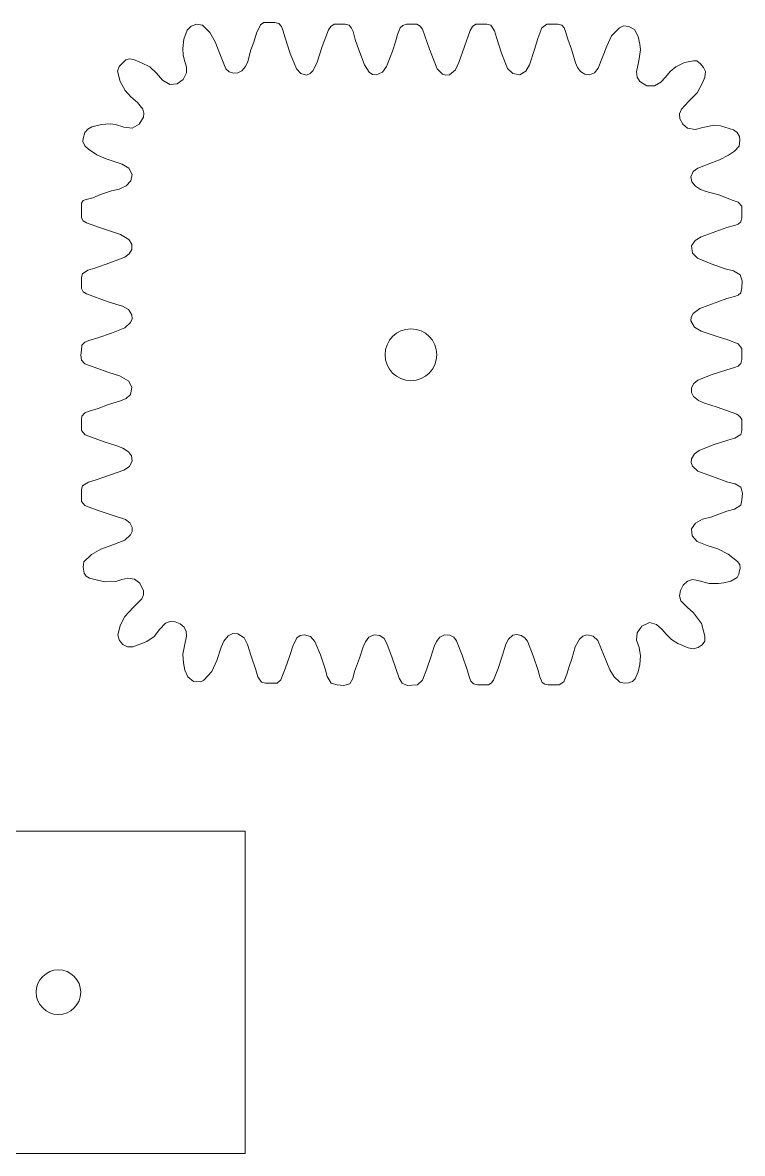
# Model space of a CAD drawing. Header units: millimetres. Extents: x 1553 to 1748, y 647 to 803.
# Drawn here: x 1657.2 to 1747.5, y 653.2 to 795.1 of the extents above; entities that cross this region are included whole.
import ezdxf

# ---------------------------------------------------------------- set-up
doc = ezdxf.new("R2010")
doc.units = ezdxf.units.MM
doc.header["$MEASUREMENT"] = 0
doc.layers.add('DEFAULT', color=7, linetype='Continuous')

msp = doc.modelspace()

# ---------------------------------------------------------------- linework, layer by layer
at = {"lineweight": 9}
for points in [[(1678.356, 794.6507), (1678.356, 794.6507), (1679.0693, 794.8874), (1679.0693, 794.8874)], [(1679.0693, 794.8874), (1679.0693, 794.8874), (1679.7829, 794.7544), (1679.7829, 794.7544)], [(1686.5433, 793.7767), (1686.5433, 793.7767), (1687.0358, 794.8229), (1687.0358, 794.8229)], [(1687.0358, 794.8229), (1687.0358, 794.8229), (1687.4781, 795.0809), (1687.4781, 795.0809)], [(1687.4781, 795.0809), (1687.4781, 795.0809), (1688.8604, 795.0809), (1688.8604, 795.0809)], [(1688.8604, 795.0809), (1688.8604, 795.0809), (1689.358, 794.9519), (1689.358, 794.9519)], [(1689.358, 794.9519), (1689.358, 794.9519), (1689.6842, 794.5967), (1689.6842, 794.5967)], [(1695.8612, 794.6089), (1695.8612, 794.6089), (1696.2831, 794.8874), (1696.2831, 794.8874)], [(1696.2831, 794.8874), (1696.2831, 794.8874), (1697.6654, 794.8874), (1697.6654, 794.8874)], [(1697.6654, 794.8874), (1697.6654, 794.8874), (1698.163, 794.7584), (1698.163, 794.7584)], [(1704.9271, 794.7393), (1704.9271, 794.7393), (1705.3724, 794.8874), (1705.3724, 794.8874)], [(1705.3724, 794.8874), (1705.3724, 794.8874), (1706.6557, 794.8874), (1706.6557, 794.8874)], [(1706.6557, 794.8874), (1706.6557, 794.8874), (1707.0966, 794.6558), (1707.0966, 794.6558)], [(1713.6436, 794.5835), (1713.6436, 794.5835), (1714.0867, 794.8874), (1714.0867, 794.8874)], [(1714.0867, 794.8874), (1714.0867, 794.8874), (1715.469, 794.8874), (1715.469, 794.8874)], [(1715.469, 794.8874), (1715.469, 794.8874), (1715.9666, 794.7584), (1715.9666, 794.7584)], [(1722.3849, 794.4101), (1722.3849, 794.4101), (1722.9885, 794.8874), (1722.9885, 794.8874)], [(1722.9885, 794.8874), (1722.9885, 794.8874), (1724.3707, 794.8874), (1724.3707, 794.8874)], [(1724.3707, 794.8874), (1724.3707, 794.8874), (1724.8684, 794.7584), (1724.8684, 794.7584)], [(1677.4413, 793.0129), (1677.4413, 793.0129), (1677.8502, 794.123), (1677.8502, 794.123)], [(1677.8502, 794.123), (1677.8502, 794.123), (1678.356, 794.6507), (1678.356, 794.6507)], [(1679.7829, 794.7544), (1679.7829, 794.7544), (1680.6971, 793.8393), (1680.6971, 793.8393)], [(1680.6971, 793.8393), (1680.6971, 793.8393), (1681.3559, 792.6823), (1681.3559, 792.6823)], [(1686.1972, 792.6297), (1686.1972, 792.6297), (1686.5433, 793.7767), (1686.5433, 793.7767)], [(1689.6842, 794.5967), (1689.6842, 794.5967), (1689.8708, 794.1485), (1689.8708, 794.1485)], [(1689.8708, 794.1485), (1689.8708, 794.1485), (1690.1321, 793.1538), (1690.1321, 793.1538)], [(1694.8029, 792.0904), (1694.8029, 792.0904), (1695.5896, 794.1541), (1695.5896, 794.1541)], [(1695.5896, 794.1541), (1695.5896, 794.1541), (1695.8612, 794.6089), (1695.8612, 794.6089)], [(1698.163, 794.7584), (1698.163, 794.7584), (1698.4867, 794.402), (1698.4867, 794.402)], [(1698.4867, 794.402), (1698.4867, 794.402), (1698.6694, 793.9521), (1698.6694, 793.9521)], [(1698.6694, 793.9521), (1698.6694, 793.9521), (1698.9435, 792.9619), (1698.9435, 792.9619)], [(1703.9916, 792.6758), (1703.9916, 792.6758), (1704.2556, 793.5702), (1704.2556, 793.5702)], [(1704.2556, 793.5702), (1704.2556, 793.5702), (1704.5894, 794.4278), (1704.5894, 794.4278)], [(1704.5894, 794.4278), (1704.5894, 794.4278), (1704.9271, 794.7393), (1704.9271, 794.7393)], [(1707.0966, 794.6558), (1707.0966, 794.6558), (1707.3954, 794.2464), (1707.3954, 794.2464)], [(1707.3954, 794.2464), (1707.3954, 794.2464), (1708.2748, 791.7385), (1708.2748, 791.7385)], [(1711.9491, 790.0918), (1711.9491, 790.0918), (1713.3771, 794.0857), (1713.3771, 794.0857)], [(1713.3771, 794.0857), (1713.3771, 794.0857), (1713.6436, 794.5835), (1713.6436, 794.5835)], [(1715.9666, 794.7584), (1715.9666, 794.7584), (1716.413, 794.0665), (1716.413, 794.0665)], [(1716.413, 794.0665), (1716.413, 794.0665), (1716.6552, 793.2135), (1716.6552, 793.2135)], [(1721.8609, 793.0782), (1721.8609, 793.0782), (1722.3849, 794.4101), (1722.3849, 794.4101)], [(1724.8684, 794.7584), (1724.8684, 794.7584), (1725.1834, 794.4067), (1725.1834, 794.4067)], [(1725.1834, 794.4067), (1725.1834, 794.4067), (1725.358, 793.9628), (1725.358, 793.9628)], [(1725.358, 793.9628), (1725.358, 793.9628), (1725.6295, 792.9909), (1725.6295, 792.9909)], [(1730.5093, 792.1288), (1730.5093, 792.1288), (1731.1332, 793.4035), (1731.1332, 793.4035)], [(1731.1332, 793.4035), (1731.1332, 793.4035), (1732.1068, 794.4451), (1732.1068, 794.4451)], [(1732.1068, 794.4451), (1732.1068, 794.4451), (1732.6321, 794.6939), (1732.6321, 794.6939)], [(1732.6321, 794.6939), (1732.6321, 794.6939), (1733.2928, 794.5971), (1733.2928, 794.5971)], [(1733.2928, 794.5971), (1733.2928, 794.5971), (1733.9798, 794.2101), (1733.9798, 794.2101)], [(1733.9798, 794.2101), (1733.9798, 794.2101), (1734.4503, 793.3449), (1734.4503, 793.3449)], [(1677.2793, 791.8395), (1677.2793, 791.8395), (1677.4413, 793.0129), (1677.4413, 793.0129)], [(1681.3559, 792.6823), (1681.3559, 792.6823), (1682.0125, 790.9597), (1682.0125, 790.9597)], [(1685.8424, 791.646), (1685.8424, 791.646), (1686.1972, 792.6297), (1686.1972, 792.6297)], [(1690.1321, 793.1538), (1690.1321, 793.1538), (1690.7828, 791.1959), (1690.7828, 791.1959)], [(1694.1116, 789.9899), (1694.1116, 789.9899), (1694.8029, 792.0904), (1694.8029, 792.0904)], [(1698.9435, 792.9619), (1698.9435, 792.9619), (1699.3748, 791.6805), (1699.3748, 791.6805)], [(1703.6045, 791.5147), (1703.6045, 791.5147), (1703.9916, 792.6758), (1703.9916, 792.6758)], [(1716.6552, 793.2135), (1716.6552, 793.2135), (1717.3012, 791.2502), (1717.3012, 791.2502)], [(1721.4325, 791.7001), (1721.4325, 791.7001), (1721.8609, 793.0782), (1721.8609, 793.0782)], [(1725.6295, 792.9909), (1725.6295, 792.9909), (1726.094, 791.7524), (1726.094, 791.7524)], [(1729.4515, 789.3528), (1729.4515, 789.3528), (1730.5093, 792.1288), (1730.5093, 792.1288)], [(1734.4503, 793.3449), (1734.4503, 793.3449), (1734.6786, 792.3663), (1734.6786, 792.3663)], [(1734.6786, 792.3663), (1734.6786, 792.3663), (1734.7539, 791.646), (1734.7539, 791.646)], [(1670.1277, 790.3967), (1670.1277, 790.3967), (1670.5973, 790.5377), (1670.5973, 790.5377)], [(1670.5973, 790.5377), (1670.5973, 790.5377), (1671.0987, 790.4579), (1671.0987, 790.4579)], [(1677.319, 790.9992), (1677.319, 790.9992), (1677.2793, 791.8395), (1677.2793, 791.8395)], [(1677.535, 790.1877), (1677.535, 790.1877), (1677.319, 790.9992), (1677.319, 790.9992)], [(1682.0125, 790.9597), (1682.0125, 790.9597), (1682.7116, 789.2616), (1682.7116, 789.2616)], [(1685.4529, 790.2213), (1685.4529, 790.2213), (1685.8424, 791.646), (1685.8424, 791.646)], [(1690.7828, 791.1959), (1690.7828, 791.1959), (1691.5754, 789.2996), (1691.5754, 789.2996)], [(1699.3748, 791.6805), (1699.3748, 791.6805), (1700.0936, 789.773), (1700.0936, 789.773)], [(1702.8719, 789.5657), (1702.8719, 789.5657), (1703.6045, 791.5147), (1703.6045, 791.5147)], [(1708.2748, 791.7385), (1708.2748, 791.7385), (1709.2241, 789.2657), (1709.2241, 789.2657)], [(1717.3012, 791.2502), (1717.3012, 791.2502), (1718.063, 789.3399), (1718.063, 789.3399)], [(1720.8043, 789.7891), (1720.8043, 789.7891), (1721.4325, 791.7001), (1721.4325, 791.7001)], [(1726.094, 791.7524), (1726.094, 791.7524), (1726.5971, 790.0237), (1726.5971, 790.0237)], [(1734.7539, 791.646), (1734.7539, 791.646), (1734.5603, 790.2914), (1734.5603, 790.2914)], [(1669.1032, 788.9851), (1669.1032, 788.9851), (1669.3081, 789.5771), (1669.3081, 789.5771)], [(1669.3081, 789.5771), (1669.3081, 789.5771), (1670.1277, 790.3967), (1670.1277, 790.3967)], [(1671.0987, 790.4579), (1671.0987, 790.4579), (1672.118, 790.0444), (1672.118, 790.0444)], [(1672.118, 790.0444), (1672.118, 790.0444), (1673.1514, 789.514), (1673.1514, 789.514)], [(1673.1514, 789.514), (1673.1514, 789.514), (1674.0115, 788.7388), (1674.0115, 788.7388)], [(1677.7407, 789.4835), (1677.7407, 789.4835), (1677.535, 790.1877), (1677.535, 790.1877)], [(1677.747, 788.7594), (1677.747, 788.7594), (1677.7407, 789.4835), (1677.7407, 789.4835)], [(1682.7116, 789.2616), (1682.7116, 789.2616), (1683.1028, 788.9081), (1683.1028, 788.9081)], [(1684.7077, 789.0291), (1684.7077, 789.0291), (1685.1657, 789.5761), (1685.1657, 789.5761)], [(1685.1657, 789.5761), (1685.1657, 789.5761), (1685.4529, 790.2213), (1685.4529, 790.2213)], [(1691.5754, 789.2996), (1691.5754, 789.2996), (1692.0912, 788.6973), (1692.0912, 788.6973)], [(1693.6337, 789.0428), (1693.6337, 789.0428), (1694.1116, 789.9899), (1694.1116, 789.9899)], [(1700.0936, 789.773), (1700.0936, 789.773), (1700.6826, 788.8688), (1700.6826, 788.8688)], [(1702.3707, 788.8668), (1702.3707, 788.8668), (1702.8719, 789.5657), (1702.8719, 789.5657)], [(1709.2241, 789.2657), (1709.2241, 789.2657), (1709.8906, 788.6314), (1709.8906, 788.6314)], [(1710.7674, 788.54), (1710.7674, 788.54), (1711.5188, 789.158), (1711.5188, 789.158)], [(1711.5188, 789.158), (1711.5188, 789.158), (1711.9491, 790.0918), (1711.9491, 790.0918)], [(1718.063, 789.3399), (1718.063, 789.3399), (1718.7174, 788.6886), (1718.7174, 788.6886)], [(1720.3439, 788.9962), (1720.3439, 788.9962), (1720.8043, 789.7891), (1720.8043, 789.7891)], [(1726.5971, 790.0237), (1726.5971, 790.0237), (1726.8392, 789.4515), (1726.8392, 789.4515)], [(1726.8392, 789.4515), (1726.8392, 789.4515), (1727.2373, 788.9568), (1727.2373, 788.9568)], [(1728.9914, 788.7797), (1728.9914, 788.7797), (1729.4515, 789.3528), (1729.4515, 789.3528)], [(1734.5603, 790.2914), (1734.5603, 790.2914), (1734.2623, 788.9098), (1734.2623, 788.9098)], [(1738.4792, 788.9531), (1738.4792, 788.9531), (1739.1886, 789.5334), (1739.1886, 789.5334)], [(1739.1886, 789.5334), (1739.1886, 789.5334), (1740.2662, 790.0716), (1740.2662, 790.0716)], [(1740.2662, 790.0716), (1740.2662, 790.0716), (1741.4248, 790.2967), (1741.4248, 790.2967)], [(1741.4248, 790.2967), (1741.4248, 790.2967), (1741.8371, 790.2714), (1741.8371, 790.2714)], [(1741.8371, 790.2714), (1741.8371, 790.2714), (1742.2876, 789.913), (1742.2876, 789.913)], [(1742.2876, 789.913), (1742.2876, 789.913), (1742.6567, 789.4518), (1742.6567, 789.4518)], [(1742.6567, 789.4518), (1742.6567, 789.4518), (1742.9299, 788.9464), (1742.9299, 788.9464)], [(1669.4359, 787.7109), (1669.4359, 787.7109), (1669.1032, 788.9851), (1669.1032, 788.9851)], [(1670.0772, 786.5404), (1670.0772, 786.5404), (1669.4359, 787.7109), (1669.4359, 787.7109)], [(1674.0115, 788.7388), (1674.0115, 788.7388), (1674.7397, 787.8692), (1674.7397, 787.8692)], [(1674.7397, 787.8692), (1674.7397, 787.8692), (1675.6564, 787.3138), (1675.6564, 787.3138)], [(1676.5882, 787.3886), (1676.5882, 787.3886), (1677.3446, 787.935), (1677.3446, 787.935)], [(1677.3446, 787.935), (1677.3446, 787.935), (1677.747, 788.7594), (1677.747, 788.7594)], [(1683.1028, 788.9081), (1683.1028, 788.9081), (1683.6461, 788.7496), (1683.6461, 788.7496)], [(1683.6461, 788.7496), (1683.6461, 788.7496), (1684.2212, 788.789), (1684.2212, 788.789)], [(1684.2212, 788.789), (1684.2212, 788.789), (1684.7077, 789.0291), (1684.7077, 789.0291)], [(1692.0912, 788.6973), (1692.0912, 788.6973), (1692.809, 788.5013), (1692.809, 788.5013)], [(1692.809, 788.5013), (1692.809, 788.5013), (1693.2696, 788.6903), (1693.2696, 788.6903)], [(1693.2696, 788.6903), (1693.2696, 788.6903), (1693.6337, 789.0428), (1693.6337, 789.0428)], [(1700.6826, 788.8688), (1700.6826, 788.8688), (1701.1251, 788.5863), (1701.1251, 788.5863)], [(1701.1251, 788.5863), (1701.1251, 788.5863), (1701.6248, 788.5121), (1701.6248, 788.5121)], [(1701.6248, 788.5121), (1701.6248, 788.5121), (1702.3707, 788.8668), (1702.3707, 788.8668)], [(1709.8906, 788.6314), (1709.8906, 788.6314), (1710.3285, 788.4959), (1710.3285, 788.4959)], [(1710.3285, 788.4959), (1710.3285, 788.4959), (1710.7674, 788.54), (1710.7674, 788.54)], [(1718.7174, 788.6886), (1718.7174, 788.6886), (1719.6004, 788.5443), (1719.6004, 788.5443)], [(1719.6004, 788.5443), (1719.6004, 788.5443), (1720.3439, 788.9962), (1720.3439, 788.9962)], [(1727.2373, 788.9568), (1727.2373, 788.9568), (1727.7486, 788.6176), (1727.7486, 788.6176)], [(1727.7486, 788.6176), (1727.7486, 788.6176), (1728.3302, 788.5121), (1728.3302, 788.5121)], [(1728.3302, 788.5121), (1728.3302, 788.5121), (1728.9914, 788.7797), (1728.9914, 788.7797)], [(1734.2623, 788.9098), (1734.2623, 788.9098), (1734.3534, 788.2418), (1734.3534, 788.2418)], [(1734.3534, 788.2418), (1734.3534, 788.2418), (1734.6879, 787.6745), (1734.6879, 787.6745)], [(1737.2876, 787.5915), (1737.2876, 787.5915), (1737.8927, 788.2515), (1737.8927, 788.2515)], [(1737.8927, 788.2515), (1737.8927, 788.2515), (1738.4792, 788.9531), (1738.4792, 788.9531)], [(1742.8162, 788.2205), (1742.8162, 788.2205), (1742.5315, 787.5167), (1742.5315, 787.5167)], [(1742.9299, 788.9464), (1742.9299, 788.9464), (1742.8162, 788.2205), (1742.8162, 788.2205)], [(1670.7893, 785.7538), (1670.7893, 785.7538), (1670.0772, 786.5404), (1670.0772, 786.5404)], [(1675.6564, 787.3138), (1675.6564, 787.3138), (1676.5882, 787.3886), (1676.5882, 787.3886)], [(1734.6879, 787.6745), (1734.6879, 787.6745), (1735.5412, 787.1447), (1735.5412, 787.1447)], [(1735.5412, 787.1447), (1735.5412, 787.1447), (1736.5224, 787.136), (1736.5224, 787.136)], [(1736.5224, 787.136), (1736.5224, 787.136), (1737.2876, 787.5915), (1737.2876, 787.5915)], [(1742.5315, 787.5167), (1742.5315, 787.5167), (1741.8496, 786.2555), (1741.8496, 786.2555)], [(1671.6189, 785.0664), (1671.6189, 785.0664), (1670.7893, 785.7538), (1670.7893, 785.7538)], [(1672.2668, 784.2127), (1672.2668, 784.2127), (1671.6189, 785.0664), (1671.6189, 785.0664)], [(1740.84, 785.2309), (1740.84, 785.2309), (1739.8971, 784.2242), (1739.8971, 784.2242)], [(1741.8496, 786.2555), (1741.8496, 786.2555), (1740.84, 785.2309), (1740.84, 785.2309)], [(1672.4103, 783.716), (1672.4103, 783.716), (1672.2668, 784.2127), (1672.2668, 784.2127)], [(1672.3608, 783.2119), (1672.3608, 783.2119), (1672.4103, 783.716), (1672.4103, 783.716)], [(1739.8971, 784.2242), (1739.8971, 784.2242), (1739.6484, 783.6262), (1739.6484, 783.6262)], [(1739.6484, 783.6262), (1739.6484, 783.6262), (1739.6885, 783.0068), (1739.6885, 783.0068)], [(1665.8896, 781.9883), (1665.8896, 781.9883), (1667.0767, 782.2819), (1667.0767, 782.2819)], [(1667.0767, 782.2819), (1667.0767, 782.2819), (1668.155, 782.3862), (1668.155, 782.3862)], [(1668.155, 782.3862), (1668.155, 782.3862), (1668.8268, 782.3088), (1668.8268, 782.3088)], [(1668.8268, 782.3088), (1668.8268, 782.3088), (1669.8848, 781.957), (1669.8848, 781.957)], [(1670.9416, 781.825), (1670.9416, 781.825), (1671.8249, 782.3229), (1671.8249, 782.3229)], [(1671.8249, 782.3229), (1671.8249, 782.3229), (1672.3608, 783.2119), (1672.3608, 783.2119)], [(1739.6885, 783.0068), (1739.6885, 783.0068), (1740.0532, 782.3183), (1740.0532, 782.3183)], [(1740.0532, 782.3183), (1740.0532, 782.3183), (1740.64, 781.825), (1740.64, 781.825)], [(1742.5844, 781.9079), (1742.5844, 781.9079), (1744.0136, 782.1927), (1744.0136, 782.1927)], [(1744.0136, 782.1927), (1744.0136, 782.1927), (1744.7805, 782.1153), (1744.7805, 782.1153)], [(1744.7805, 782.1153), (1744.7805, 782.1153), (1746.4278, 781.6218), (1746.4278, 781.6218)], [(1664.7975, 780.5188), (1664.7975, 780.5188), (1664.9813, 781.2832), (1664.9813, 781.2832)], [(1664.9813, 781.2832), (1664.9813, 781.2832), (1665.3769, 781.7106), (1665.3769, 781.7106)], [(1665.3769, 781.7106), (1665.3769, 781.7106), (1665.8896, 781.9883), (1665.8896, 781.9883)], [(1669.8848, 781.957), (1669.8848, 781.957), (1670.9416, 781.825), (1670.9416, 781.825)], [(1740.64, 781.825), (1740.64, 781.825), (1741.6016, 781.6592), (1741.6016, 781.6592)], [(1741.6016, 781.6592), (1741.6016, 781.6592), (1742.5844, 781.9079), (1742.5844, 781.9079)], [(1746.4278, 781.6218), (1746.4278, 781.6218), (1746.8882, 781.2798), (1746.8882, 781.2798)], [(1746.8882, 781.2798), (1746.8882, 781.2798), (1747.1873, 780.7883), (1747.1873, 780.7883)], [(1747.1873, 780.7883), (1747.1873, 780.7883), (1747.2357, 780.3252), (1747.2357, 780.3252)], [(1664.7491, 780.1386), (1664.7491, 780.1386), (1664.7975, 780.5188), (1664.7975, 780.5188)], [(1665.0089, 779.606), (1665.0089, 779.606), (1664.7491, 780.1386), (1664.7491, 780.1386)], [(1665.4586, 779.1803), (1665.4586, 779.1803), (1665.0089, 779.606), (1665.0089, 779.606)], [(1666.5101, 778.5027), (1666.5101, 778.5027), (1665.4586, 779.1803), (1665.4586, 779.1803)], [(1747.1475, 779.5711), (1747.1475, 779.5711), (1746.5413, 778.937), (1746.5413, 778.937)], [(1747.2357, 780.3252), (1747.2357, 780.3252), (1747.1475, 779.5711), (1747.1475, 779.5711)], [(1667.6639, 777.9909), (1667.6639, 777.9909), (1666.5101, 778.5027), (1666.5101, 778.5027)], [(1669.6717, 777.3009), (1669.6717, 777.3009), (1667.6639, 777.9909), (1667.6639, 777.9909)], [(1744.6576, 777.8548), (1744.6576, 777.8548), (1743.444, 777.4164), (1743.444, 777.4164)], [(1745.8005, 778.4385), (1745.8005, 778.4385), (1744.6576, 777.8548), (1744.6576, 777.8548)], [(1746.5413, 778.937), (1746.5413, 778.937), (1745.8005, 778.4385), (1745.8005, 778.4385)], [(1670.4984, 776.8085), (1670.4984, 776.8085), (1669.6717, 777.3009), (1669.6717, 777.3009)], [(1670.9416, 776.0195), (1670.9416, 776.0195), (1670.4984, 776.8085), (1670.4984, 776.8085)], [(1741.3812, 776.3823), (1741.3812, 776.3823), (1741.0915, 775.7453), (1741.0915, 775.7453)], [(1741.9599, 776.8324), (1741.9599, 776.8324), (1741.3812, 776.3823), (1741.3812, 776.3823)], [(1743.444, 777.4164), (1743.444, 777.4164), (1741.9599, 776.8324), (1741.9599, 776.8324)], [(1670.175, 774.5756), (1670.175, 774.5756), (1670.7644, 775.222), (1670.7644, 775.222)], [(1670.7644, 775.222), (1670.7644, 775.222), (1670.9416, 776.0195), (1670.9416, 776.0195)], [(1741.0915, 775.7453), (1741.0915, 775.7453), (1741.2087, 775.096), (1741.2087, 775.096)], [(1741.2087, 775.096), (1741.2087, 775.096), (1741.6541, 774.5495), (1741.6541, 774.5495)], [(1665.9989, 773.0966), (1665.9989, 773.0966), (1667.1035, 773.536), (1667.1035, 773.536)], [(1667.1035, 773.536), (1667.1035, 773.536), (1668.3412, 773.9513), (1668.3412, 773.9513)], [(1668.3412, 773.9513), (1668.3412, 773.9513), (1669.3043, 774.1763), (1669.3043, 774.1763)], [(1669.3043, 774.1763), (1669.3043, 774.1763), (1670.175, 774.5756), (1670.175, 774.5756)], [(1741.6541, 774.5495), (1741.6541, 774.5495), (1742.2923, 774.1373), (1742.2923, 774.1373)], [(1742.2923, 774.1373), (1742.2923, 774.1373), (1742.988, 773.8908), (1742.988, 773.8908)], [(1742.988, 773.8908), (1742.988, 773.8908), (1744.72, 773.407), (1744.72, 773.407)], [(1664.5556, 772.4394), (1664.5556, 772.4394), (1664.791, 772.7369), (1664.791, 772.7369)], [(1664.5556, 770.5922), (1664.5556, 770.5922), (1664.5556, 772.4394), (1664.5556, 772.4394)], [(1664.791, 772.7369), (1664.791, 772.7369), (1665.1538, 772.8991), (1665.1538, 772.8991)], [(1665.1538, 772.8991), (1665.1538, 772.8991), (1665.9989, 773.0966), (1665.9989, 773.0966)], [(1744.72, 773.407), (1744.72, 773.407), (1746.2658, 772.8126), (1746.2658, 772.8126)], [(1746.2658, 772.8126), (1746.2658, 772.8126), (1747.0074, 772.5652), (1747.0074, 772.5652)], [(1747.0074, 772.5652), (1747.0074, 772.5652), (1747.4776, 772.0612), (1747.4776, 772.0612)], [(1747.4776, 772.0612), (1747.4776, 772.0612), (1747.4776, 770.5834), (1747.4776, 770.5834)], [(1664.8001, 770.1965), (1664.8001, 770.1965), (1664.5556, 770.5922), (1664.5556, 770.5922)], [(1665.2038, 769.9334), (1665.2038, 769.9334), (1664.8001, 770.1965), (1664.8001, 770.1965)], [(1666.7059, 769.3877), (1666.7059, 769.3877), (1665.2038, 769.9334), (1665.2038, 769.9334)], [(1668.2285, 768.8903), (1668.2285, 768.8903), (1666.7059, 769.3877), (1666.7059, 769.3877)], [(1745.6035, 769.3533), (1745.6035, 769.3533), (1742.3817, 768.1821), (1742.3817, 768.1821)], [(1746.5684, 769.5979), (1746.5684, 769.5979), (1745.6035, 769.3533), (1745.6035, 769.3533)], [(1747.0042, 769.7723), (1747.0042, 769.7723), (1746.5684, 769.5979), (1746.5684, 769.5979)], [(1747.3486, 770.085), (1747.3486, 770.085), (1747.0042, 769.7723), (1747.0042, 769.7723)], [(1747.4776, 770.5834), (1747.4776, 770.5834), (1747.3486, 770.085), (1747.3486, 770.085)], [(1669.4584, 768.4885), (1669.4584, 768.4885), (1668.2285, 768.8903), (1668.2285, 768.8903)], [(1670.537, 767.8566), (1670.537, 767.8566), (1669.4584, 768.4885), (1669.4584, 768.4885)], [(1670.8761, 767.2713), (1670.8761, 767.2713), (1670.537, 767.8566), (1670.537, 767.8566)], [(1742.3817, 768.1821), (1742.3817, 768.1821), (1741.6262, 767.7525), (1741.6262, 767.7525)], [(1670.5418, 766.0467), (1670.5418, 766.0467), (1670.8771, 766.6017), (1670.8771, 766.6017)], [(1670.8771, 766.6017), (1670.8771, 766.6017), (1670.8761, 767.2713), (1670.8761, 767.2713)], [(1741.6262, 767.7525), (1741.6262, 767.7525), (1741.1593, 767.05), (1741.1593, 767.05)], [(1741.1593, 767.05), (1741.1593, 767.05), (1741.2783, 766.162), (1741.2783, 766.162)], [(1668.1443, 764.9161), (1668.1443, 764.9161), (1670.0031, 765.6615), (1670.0031, 765.6615)], [(1670.0031, 765.6615), (1670.0031, 765.6615), (1670.5418, 766.0467), (1670.5418, 766.0467)], [(1741.2783, 766.162), (1741.2783, 766.162), (1741.9301, 765.5051), (1741.9301, 765.5051)], [(1741.9301, 765.5051), (1741.9301, 765.5051), (1743.6392, 764.8057), (1743.6392, 764.8057)], [(1664.5556, 763.0723), (1664.5556, 763.0723), (1664.6846, 763.5699), (1664.6846, 763.5699)], [(1664.6846, 763.5699), (1664.6846, 763.5699), (1665.3827, 764.0201), (1665.3827, 764.0201)], [(1665.3827, 764.0201), (1665.3827, 764.0201), (1666.243, 764.2653), (1666.243, 764.2653)], [(1666.243, 764.2653), (1666.243, 764.2653), (1668.1443, 764.9161), (1668.1443, 764.9161)], [(1743.6392, 764.8057), (1743.6392, 764.8057), (1745.3876, 764.1956), (1745.3876, 764.1956)], [(1745.3876, 764.1956), (1745.3876, 764.1956), (1746.4123, 763.9264), (1746.4123, 763.9264)], [(1746.4123, 763.9264), (1746.4123, 763.9264), (1747.2841, 763.4409), (1747.2841, 763.4409)], [(1664.5556, 761.69), (1664.5556, 761.69), (1664.5556, 763.0723), (1664.5556, 763.0723)], [(1747.2841, 763.4409), (1747.2841, 763.4409), (1747.5369, 762.6591), (1747.5369, 762.6591)], [(1747.5369, 762.6591), (1747.5369, 762.6591), (1747.4776, 761.773), (1747.4776, 761.773)], [(1664.7975, 761.3012), (1664.7975, 761.3012), (1664.5556, 761.69), (1664.5556, 761.69)], [(1665.2006, 761.0542), (1665.2006, 761.0542), (1664.7975, 761.3012), (1664.7975, 761.3012)], [(1667.9421, 760.0543), (1667.9421, 760.0543), (1665.2006, 761.0542), (1665.2006, 761.0542)], [(1746.9976, 760.8669), (1746.9976, 760.8669), (1746.5543, 760.6914), (1746.5543, 760.6914)], [(1747.3486, 761.1832), (1747.3486, 761.1832), (1746.9976, 760.8669), (1746.9976, 760.8669)], [(1747.4776, 761.773), (1747.4776, 761.773), (1747.3486, 761.1832), (1747.3486, 761.1832)], [(1669.7237, 759.4988), (1669.7237, 759.4988), (1667.9421, 760.0543), (1667.9421, 760.0543)], [(1670.467, 759.0782), (1670.467, 759.0782), (1669.7237, 759.4988), (1669.7237, 759.4988)], [(1745.5766, 760.4357), (1745.5766, 760.4357), (1742.2096, 759.2158), (1742.2096, 759.2158)], [(1746.5543, 760.6914), (1746.5543, 760.6914), (1745.5766, 760.4357), (1745.5766, 760.4357)], [(1670.9094, 758.3933), (1670.9094, 758.3933), (1670.467, 759.0782), (1670.467, 759.0782)], [(1670.7407, 757.4494), (1670.7407, 757.4494), (1670.9243, 757.9134), (1670.9243, 757.9134)], [(1670.9243, 757.9134), (1670.9243, 757.9134), (1670.9094, 758.3933), (1670.9094, 758.3933)], [(1741.1269, 758.1238), (1741.1269, 758.1238), (1741.0915, 757.6354), (1741.0915, 757.6354)], [(1741.3726, 758.5699), (1741.3726, 758.5699), (1741.1269, 758.1238), (1741.1269, 758.1238)], [(1742.2096, 759.2158), (1742.2096, 759.2158), (1741.3726, 758.5699), (1741.3726, 758.5699)], [(1668.3306, 756.0827), (1668.3306, 756.0827), (1669.9982, 756.7645), (1669.9982, 756.7645)], [(1669.9982, 756.7645), (1669.9982, 756.7645), (1670.7407, 757.4494), (1670.7407, 757.4494)], [(1741.0915, 757.6354), (1741.0915, 757.6354), (1741.534, 756.8457), (1741.534, 756.8457)], [(1741.534, 756.8457), (1741.534, 756.8457), (1742.3604, 756.3526), (1742.3604, 756.3526)], [(1665.0035, 754.9814), (1665.0035, 754.9814), (1665.5018, 755.1992), (1665.5018, 755.1992)], [(1665.5018, 755.1992), (1665.5018, 755.1992), (1666.6231, 755.4965), (1666.6231, 755.4965)], [(1666.6231, 755.4965), (1666.6231, 755.4965), (1668.3306, 756.0827), (1668.3306, 756.0827)], [(1742.3604, 756.3526), (1742.3604, 756.3526), (1744.3756, 755.6831), (1744.3756, 755.6831)], [(1744.3756, 755.6831), (1744.3756, 755.6831), (1745.7121, 755.2719), (1745.7121, 755.2719)], [(1745.7121, 755.2719), (1745.7121, 755.2719), (1747.0019, 754.7649), (1747.0019, 754.7649)], [(1664.502, 753.3325), (1664.502, 753.3325), (1664.5556, 753.9862), (1664.5556, 753.9862)], [(1664.5556, 753.9862), (1664.5556, 753.9862), (1664.6281, 754.5996), (1664.6281, 754.5996)], [(1664.6281, 754.5996), (1664.6281, 754.5996), (1665.0035, 754.9814), (1665.0035, 754.9814)], [(1747.0019, 754.7649), (1747.0019, 754.7649), (1747.4776, 754.1613), (1747.4776, 754.1613)], [(1747.4776, 754.1613), (1747.4776, 754.1613), (1747.4776, 752.779), (1747.4776, 752.779)], [(1664.5556, 752.6961), (1664.5556, 752.6961), (1664.502, 753.3325), (1664.502, 753.3325)], [(1664.9748, 752.2726), (1664.9748, 752.2726), (1664.5556, 752.6961), (1664.5556, 752.6961)], [(1665.5971, 752.0518), (1665.5971, 752.0518), (1664.9748, 752.2726), (1664.9748, 752.2726)], [(1747.3486, 752.2814), (1747.3486, 752.2814), (1746.9954, 751.9645), (1746.9954, 751.9645)], [(1747.4776, 752.779), (1747.4776, 752.779), (1747.3486, 752.2814), (1747.3486, 752.2814)], [(1668.025, 751.1664), (1668.025, 751.1664), (1665.5971, 752.0518), (1665.5971, 752.0518)], [(1669.3539, 750.7356), (1669.3539, 750.7356), (1668.025, 751.1664), (1668.025, 751.1664)], [(1743.7357, 750.894), (1743.7357, 750.894), (1741.9382, 750.185), (1741.9382, 750.185)], [(1745.5715, 751.5202), (1745.5715, 751.5202), (1743.7357, 750.894), (1743.7357, 750.894)], [(1746.5495, 751.789), (1746.5495, 751.789), (1745.5715, 751.5202), (1745.5715, 751.5202)], [(1746.9954, 751.9645), (1746.9954, 751.9645), (1746.5495, 751.789), (1746.5495, 751.789)], [(1670.5304, 750.0761), (1670.5304, 750.0761), (1669.3539, 750.7356), (1669.3539, 750.7356)], [(1670.8982, 749.2739), (1670.8982, 749.2739), (1670.5304, 750.0761), (1670.5304, 750.0761)], [(1741.4481, 749.7966), (1741.4481, 749.7966), (1741.1593, 749.2464), (1741.1593, 749.2464)], [(1741.9382, 750.185), (1741.9382, 750.185), (1741.4481, 749.7966), (1741.4481, 749.7966)], [(1670.1799, 747.894), (1670.1799, 747.894), (1670.7159, 748.4111), (1670.7159, 748.4111)], [(1670.7159, 748.4111), (1670.7159, 748.4111), (1670.8982, 749.2739), (1670.8982, 749.2739)], [(1741.1593, 749.2464), (1741.1593, 749.2464), (1741.1432, 748.6709), (1741.1432, 748.6709)], [(1741.1432, 748.6709), (1741.1432, 748.6709), (1741.3994, 748.1618), (1741.3994, 748.1618)], [(1741.3994, 748.1618), (1741.3994, 748.1618), (1742.0428, 747.6529), (1742.0428, 747.6529)], [(1665.5208, 746.3217), (1665.5208, 746.3217), (1666.6649, 746.6436), (1666.6649, 746.6436)], [(1666.6649, 746.6436), (1666.6649, 746.6436), (1667.9582, 747.1371), (1667.9582, 747.1371)], [(1667.9582, 747.1371), (1667.9582, 747.1371), (1669.4875, 747.597), (1669.4875, 747.597)], [(1669.4875, 747.597), (1669.4875, 747.597), (1670.1799, 747.894), (1670.1799, 747.894)], [(1742.0428, 747.6529), (1742.0428, 747.6529), (1742.7827, 747.3261), (1742.7827, 747.3261)], [(1742.7827, 747.3261), (1742.7827, 747.3261), (1744.3813, 746.7984), (1744.3813, 746.7984)], [(1744.3813, 746.7984), (1744.3813, 746.7984), (1746.8487, 745.9276), (1746.8487, 745.9276)], [(1664.5556, 745.2687), (1664.5556, 745.2687), (1664.6281, 745.6978), (1664.6281, 745.6978)], [(1664.5556, 743.8865), (1664.5556, 743.8865), (1664.5556, 745.2687), (1664.5556, 745.2687)], [(1664.6281, 745.6978), (1664.6281, 745.6978), (1665.0123, 746.0922), (1665.0123, 746.0922)], [(1665.0123, 746.0922), (1665.0123, 746.0922), (1665.5208, 746.3217), (1665.5208, 746.3217)], [(1746.8487, 745.9276), (1746.8487, 745.9276), (1747.2409, 745.6568), (1747.2409, 745.6568)], [(1747.2409, 745.6568), (1747.2409, 745.6568), (1747.4776, 745.2595), (1747.4776, 745.2595)], [(1747.4776, 745.2595), (1747.4776, 745.2595), (1747.4776, 743.8772), (1747.4776, 743.8772)], [(1665.0245, 743.3523), (1665.0245, 743.3523), (1664.5556, 743.8865), (1664.5556, 743.8865)], [(1747.4776, 743.8772), (1747.4776, 743.8772), (1747.3394, 743.3981), (1747.3394, 743.3981)], [(1667.4003, 742.483), (1667.4003, 742.483), (1665.0245, 743.3523), (1665.0245, 743.3523)], [(1669.0162, 741.9791), (1669.0162, 741.9791), (1667.4003, 742.483), (1667.4003, 742.483)], [(1745.7069, 742.691), (1745.7069, 742.691), (1743.8954, 742.0902), (1743.8954, 742.0902)], [(1746.6032, 742.9405), (1746.6032, 742.9405), (1745.7069, 742.691), (1745.7069, 742.691)], [(1747.3394, 743.3981), (1747.3394, 743.3981), (1746.6032, 742.9405), (1746.6032, 742.9405)], [(1669.7751, 741.6731), (1669.7751, 741.6731), (1669.0162, 741.9791), (1669.0162, 741.9791)], [(1670.4666, 741.204), (1670.4666, 741.204), (1669.7751, 741.6731), (1669.7751, 741.6731)], [(1670.8432, 740.7005), (1670.8432, 740.7005), (1670.4666, 741.204), (1670.4666, 741.204)], [(1741.5314, 740.9595), (1741.5314, 740.9595), (1741.1593, 740.3446), (1741.1593, 740.3446)], [(1742.1295, 741.3887), (1742.1295, 741.3887), (1741.5314, 740.9595), (1741.5314, 740.9595)], [(1743.8954, 742.0902), (1743.8954, 742.0902), (1742.1295, 741.3887), (1742.1295, 741.3887)], [(1670.5829, 739.3738), (1670.5829, 739.3738), (1670.9416, 740.0944), (1670.9416, 740.0944)], [(1670.9416, 740.0944), (1670.9416, 740.0944), (1670.8432, 740.7005), (1670.8432, 740.7005)], [(1741.1593, 740.3446), (1741.1593, 740.3446), (1741.1313, 739.8825), (1741.1313, 739.8825)], [(1741.1313, 739.8825), (1741.1313, 739.8825), (1741.2826, 739.4266), (1741.2826, 739.4266)], [(1666.4216, 737.6824), (1666.4216, 737.6824), (1669.8949, 738.9082), (1669.8949, 738.9082)], [(1669.8949, 738.9082), (1669.8949, 738.9082), (1670.5829, 739.3738), (1670.5829, 739.3738)], [(1741.2826, 739.4266), (1741.2826, 739.4266), (1741.9624, 738.7675), (1741.9624, 738.7675)], [(1741.9624, 738.7675), (1741.9624, 738.7675), (1744.135, 737.9758), (1744.135, 737.9758)], [(1664.5556, 736.4629), (1664.5556, 736.4629), (1664.6938, 736.9429), (1664.6938, 736.9429)], [(1664.6938, 736.9429), (1664.6938, 736.9429), (1665.4747, 737.419), (1665.4747, 737.419)], [(1665.4747, 737.419), (1665.4747, 737.419), (1666.4216, 737.6824), (1666.4216, 737.6824)], [(1744.135, 737.9758), (1744.135, 737.9758), (1745.7359, 737.4128), (1745.7359, 737.4128)], [(1745.7359, 737.4128), (1745.7359, 737.4128), (1746.6234, 737.1802), (1746.6234, 737.1802)], [(1746.6234, 737.1802), (1746.6234, 737.1802), (1747.3615, 736.7549), (1747.3615, 736.7549)], [(1747.3615, 736.7549), (1747.3615, 736.7549), (1747.5453, 735.9999), (1747.5453, 735.9999)], [(1664.5556, 734.9851), (1664.5556, 734.9851), (1664.5556, 736.4629), (1664.5556, 736.4629)], [(1747.5453, 735.9999), (1747.5453, 735.9999), (1747.4776, 735.161), (1747.4776, 735.161)], [(1665.0007, 734.4714), (1665.0007, 734.4714), (1664.5556, 734.9851), (1664.5556, 734.9851)], [(1666.4281, 733.9352), (1666.4281, 733.9352), (1665.0007, 734.4714), (1665.0007, 734.4714)], [(1668.6775, 733.1555), (1668.6775, 733.1555), (1666.4281, 733.9352), (1666.4281, 733.9352)], [(1745.5993, 733.7588), (1745.5993, 733.7588), (1743.5879, 733.0007), (1743.5879, 733.0007)], [(1746.554, 734.0176), (1746.554, 734.0176), (1745.5993, 733.7588), (1745.5993, 733.7588)], [(1747.3394, 734.4963), (1747.3394, 734.4963), (1746.554, 734.0176), (1746.554, 734.0176)], [(1747.4776, 735.161), (1747.4776, 735.161), (1747.3394, 734.4963), (1747.3394, 734.4963)], [(1670.0884, 732.6963), (1670.0884, 732.6963), (1668.6775, 733.1555), (1668.6775, 733.1555)], [(1670.6437, 732.291), (1670.6437, 732.291), (1670.0884, 732.6963), (1670.0884, 732.6963)], [(1742.5496, 732.7445), (1742.5496, 732.7445), (1741.6398, 732.2524), (1741.6398, 732.2524)], [(1743.5879, 733.0007), (1743.5879, 733.0007), (1742.5496, 732.7445), (1742.5496, 732.7445)], [(1670.9416, 731.7041), (1670.9416, 731.7041), (1670.6437, 732.291), (1670.6437, 732.291)], [(1670.732, 730.777), (1670.732, 730.777), (1670.926, 731.2267), (1670.926, 731.2267)], [(1670.926, 731.2267), (1670.926, 731.2267), (1670.9416, 731.7041), (1670.9416, 731.7041)], [(1741.6398, 732.2524), (1741.6398, 732.2524), (1741.1593, 731.5396), (1741.1593, 731.5396)], [(1741.1593, 731.5396), (1741.1593, 731.5396), (1741.2529, 730.6456), (1741.2529, 730.6456)], [(1667.0051, 728.9898), (1667.0051, 728.9898), (1668.5067, 729.5388), (1668.5067, 729.5388)], [(1668.5067, 729.5388), (1668.5067, 729.5388), (1670.0017, 730.1007), (1670.0017, 730.1007)], [(1670.0017, 730.1007), (1670.0017, 730.1007), (1670.732, 730.777), (1670.732, 730.777)], [(1741.2529, 730.6456), (1741.2529, 730.6456), (1741.8656, 729.9624), (1741.8656, 729.9624)], [(1741.8656, 729.9624), (1741.8656, 729.9624), (1743.1396, 729.4426), (1743.1396, 729.4426)], [(1664.8831, 727.3872), (1664.8831, 727.3872), (1665.8178, 728.3262), (1665.8178, 728.3262)], [(1665.8178, 728.3262), (1665.8178, 728.3262), (1667.0051, 728.9898), (1667.0051, 728.9898)], [(1743.1396, 729.4426), (1743.1396, 729.4426), (1744.4605, 729.0212), (1744.4605, 729.0212)], [(1744.4605, 729.0212), (1744.4605, 729.0212), (1745.7745, 728.3636), (1745.7745, 728.3636)], [(1745.7745, 728.3636), (1745.7745, 728.3636), (1746.9374, 727.4628), (1746.9374, 727.4628)], [(1664.7975, 726.721), (1664.7975, 726.721), (1664.8831, 727.3872), (1664.8831, 727.3872)], [(1664.9232, 725.976), (1664.9232, 725.976), (1664.7975, 726.721), (1664.7975, 726.721)], [(1746.9374, 727.4628), (1746.9374, 727.4628), (1747.2084, 727.0596), (1747.2084, 727.0596)], [(1747.2084, 727.0596), (1747.2084, 727.0596), (1747.2841, 726.5759), (1747.2841, 726.5759)], [(1665.1788, 725.599), (1665.1788, 725.599), (1664.9232, 725.976), (1664.9232, 725.976)], [(1665.5864, 725.3623), (1665.5864, 725.3623), (1665.1788, 725.599), (1665.1788, 725.599)], [(1666.5681, 725.0858), (1666.5681, 725.0858), (1665.5864, 725.3623), (1665.5864, 725.3623)], [(1670.4095, 725.3664), (1670.4095, 725.3664), (1669.635, 725.1919), (1669.635, 725.1919)], [(1671.236, 725.2196), (1671.236, 725.2196), (1670.4095, 725.3664), (1670.4095, 725.3664)], [(1746.8832, 725.4424), (1746.8832, 725.4424), (1746.1061, 724.9889), (1746.1061, 724.9889)], [(1747.1055, 725.8439), (1747.1055, 725.8439), (1746.8832, 725.4424), (1746.8832, 725.4424)], [(1747.1873, 726.3179), (1747.1873, 726.3179), (1747.1055, 725.8439), (1747.1055, 725.8439)], [(1747.2841, 726.5759), (1747.2841, 726.5759), (1747.1873, 726.3179), (1747.1873, 726.3179)], [(1667.5067, 724.8826), (1667.5067, 724.8826), (1666.5681, 725.0858), (1666.5681, 725.0858)], [(1668.871, 724.931), (1668.871, 724.931), (1667.5067, 724.8826), (1667.5067, 724.8826)], [(1669.635, 725.1919), (1669.635, 725.1919), (1668.871, 724.931), (1668.871, 724.931)], [(1671.9092, 724.7375), (1671.9092, 724.7375), (1671.236, 725.2196), (1671.236, 725.2196)], [(1672.3439, 723.7687), (1672.3439, 723.7687), (1671.9092, 724.7375), (1671.9092, 724.7375)], [(1739.762, 723.824), (1739.762, 723.824), (1739.6354, 723.1352), (1739.6354, 723.1352)], [(1740.126, 724.4697), (1740.126, 724.4697), (1739.762, 723.824), (1739.762, 723.824)], [(1740.64, 724.9633), (1740.64, 724.9633), (1740.126, 724.4697), (1740.126, 724.4697)], [(1741.2664, 725.1649), (1741.2664, 725.1649), (1740.64, 724.9633), (1740.64, 724.9633)], [(1741.9432, 725.0734), (1741.9432, 725.0734), (1741.2664, 725.1649), (1741.2664, 725.1649)], [(1743.3654, 724.6891), (1743.3654, 724.6891), (1741.9432, 725.0734), (1741.9432, 725.0734)], [(1744.5265, 724.6891), (1744.5265, 724.6891), (1743.3654, 724.6891), (1743.3654, 724.6891)], [(1745.2038, 724.7859), (1745.2038, 724.7859), (1744.5265, 724.6891), (1744.5265, 724.6891)], [(1746.1061, 724.9889), (1746.1061, 724.9889), (1745.2038, 724.7859), (1745.2038, 724.7859)], [(1671.0665, 721.6637), (1671.0665, 721.6637), (1672.1596, 722.7625), (1672.1596, 722.7625)], [(1672.1596, 722.7625), (1672.1596, 722.7625), (1672.3431, 723.2426), (1672.3431, 723.2426)], [(1672.3431, 723.2426), (1672.3431, 723.2426), (1672.3439, 723.7687), (1672.3439, 723.7687)], [(1739.6354, 723.1352), (1739.6354, 723.1352), (1739.8337, 722.512), (1739.8337, 722.512)], [(1739.8337, 722.512), (1739.8337, 722.512), (1740.5916, 721.7316), (1740.5916, 721.7316)], [(1670.0063, 720.5446), (1670.0063, 720.5446), (1671.0665, 721.6637), (1671.0665, 721.6637)], [(1740.5916, 721.7316), (1740.5916, 721.7316), (1741.4265, 721.016), (1741.4265, 721.016)], [(1741.4265, 721.016), (1741.4265, 721.016), (1742.3998, 719.664), (1742.3998, 719.664)], [(1669.4253, 719.4196), (1669.4253, 719.4196), (1670.0063, 720.5446), (1670.0063, 720.5446)], [(1675.1022, 719.706), (1675.1022, 719.706), (1674.3663, 718.9133), (1674.3663, 718.9133)], [(1675.6907, 719.9167), (1675.6907, 719.9167), (1675.1022, 719.706), (1675.1022, 719.706)], [(1676.3437, 719.87), (1676.3437, 719.87), (1675.6907, 719.9167), (1675.6907, 719.9167)], [(1676.9638, 719.6107), (1676.9638, 719.6107), (1676.3437, 719.87), (1676.3437, 719.87)], [(1677.4535, 719.1835), (1677.4535, 719.1835), (1676.9638, 719.6107), (1676.9638, 719.6107)], [(1735.8773, 719.7705), (1735.8773, 719.7705), (1734.9364, 719.3476), (1734.9364, 719.3476)], [(1736.7443, 719.5344), (1736.7443, 719.5344), (1735.8773, 719.7705), (1735.8773, 719.7705)], [(1742.3998, 719.664), (1742.3998, 719.664), (1742.8332, 718.0611), (1742.8332, 718.0611)], [(1669.1516, 718.2063), (1669.1516, 718.2063), (1669.4253, 719.4196), (1669.4253, 719.4196)], [(1669.329, 717.5451), (1669.329, 717.5451), (1669.1516, 718.2063), (1669.1516, 718.2063)], [(1674.3663, 718.9133), (1674.3663, 718.9133), (1673.6992, 718.037), (1673.6992, 718.037)], [(1677.7141, 718.6576), (1677.7141, 718.6576), (1677.4535, 719.1835), (1677.4535, 719.1835)], [(1677.7736, 718.0664), (1677.7736, 718.0664), (1677.7141, 718.6576), (1677.7141, 718.6576)], [(1683.5574, 718.4048), (1683.5574, 718.4048), (1682.9719, 718.1257), (1682.9719, 718.1257)], [(1684.2217, 718.3756), (1684.2217, 718.3756), (1683.5574, 718.4048), (1683.5574, 718.4048)], [(1684.9839, 717.8702), (1684.9839, 717.8702), (1684.2217, 718.3756), (1684.2217, 718.3756)], [(1692.0459, 718.1721), (1692.0459, 718.1721), (1691.6203, 717.8815), (1691.6203, 717.8815)], [(1692.5725, 718.2547), (1692.5725, 718.2547), (1692.0459, 718.1721), (1692.0459, 718.1721)], [(1693.3322, 718.0144), (1693.3322, 718.0144), (1692.5725, 718.2547), (1692.5725, 718.2547)], [(1701.3026, 718.2412), (1701.3026, 718.2412), (1700.6658, 717.9547), (1700.6658, 717.9547)], [(1702.0172, 718.174), (1702.0172, 718.174), (1701.3026, 718.2412), (1701.3026, 718.2412)], [(1702.5574, 717.7707), (1702.5574, 717.7707), (1702.0172, 718.174), (1702.0172, 718.174)], [(1710.1598, 718.2248), (1710.1598, 718.2248), (1709.5676, 717.9547), (1709.5676, 717.9547)], [(1710.8303, 718.1821), (1710.8303, 718.1821), (1710.1598, 718.2248), (1710.1598, 718.2248)], [(1711.3074, 717.9286), (1711.3074, 717.9286), (1710.8303, 718.1821), (1710.8303, 718.1821)], [(1718.7161, 718.1821), (1718.7161, 718.1821), (1718.1725, 717.7098), (1718.1725, 717.7098)], [(1719.2218, 718.2872), (1719.2218, 718.2872), (1718.7161, 718.1821), (1718.7161, 718.1821)], [(1719.7533, 718.1577), (1719.7533, 718.1577), (1719.2218, 718.2872), (1719.2218, 718.2872)], [(1720.2284, 717.8512), (1720.2284, 717.8512), (1719.7533, 718.1577), (1719.7533, 718.1577)], [(1728.0076, 718.2547), (1728.0076, 718.2547), (1727.5012, 718.0744), (1727.5012, 718.0744)], [(1728.8035, 718.0907), (1728.8035, 718.0907), (1728.0076, 718.2547), (1728.0076, 718.2547)], [(1734.3184, 718.4966), (1734.3184, 718.4966), (1734.2705, 717.5794), (1734.2705, 717.5794)], [(1734.9364, 719.3476), (1734.9364, 719.3476), (1734.3184, 718.4966), (1734.3184, 718.4966)], [(1737.4887, 718.9206), (1737.4887, 718.9206), (1736.7443, 719.5344), (1736.7443, 719.5344)], [(1737.9711, 718.3272), (1737.9711, 718.3272), (1737.4887, 718.9206), (1737.4887, 718.9206)], [(1738.6337, 717.6584), (1738.6337, 717.6584), (1737.9711, 718.3272), (1737.9711, 718.3272)], [(1669.7664, 717.0265), (1669.7664, 717.0265), (1669.329, 717.5451), (1669.329, 717.5451)], [(1670.3449, 716.7227), (1670.3449, 716.7227), (1669.7664, 717.0265), (1669.7664, 717.0265)], [(1671.0162, 716.7515), (1671.0162, 716.7515), (1670.3449, 716.7227), (1670.3449, 716.7227)], [(1671.6754, 716.9646), (1671.6754, 716.9646), (1671.0162, 716.7515), (1671.0162, 716.7515)], [(1672.7591, 717.3854), (1672.7591, 717.3854), (1671.6754, 716.9646), (1671.6754, 716.9646)], [(1673.6992, 718.037), (1673.6992, 718.037), (1672.7591, 717.3854), (1672.7591, 717.3854)], [(1677.3075, 715.8063), (1677.3075, 715.8063), (1677.4997, 716.857), (1677.4997, 716.857)], [(1677.4997, 716.857), (1677.4997, 716.857), (1677.7736, 718.0664), (1677.7736, 718.0664)], [(1682.451, 717.4558), (1682.451, 717.4558), (1682.1204, 716.6867), (1682.1204, 716.6867)], [(1682.9719, 718.1257), (1682.9719, 718.1257), (1682.451, 717.4558), (1682.451, 717.4558)], [(1685.4114, 717.0232), (1685.4114, 717.0232), (1684.9839, 717.8702), (1684.9839, 717.8702)], [(1685.8563, 715.5593), (1685.8563, 715.5593), (1685.4114, 717.0232), (1685.4114, 717.0232)], [(1691.0937, 716.8166), (1691.0937, 716.8166), (1690.7259, 715.6593), (1690.7259, 715.6593)], [(1691.6203, 717.8815), (1691.6203, 717.8815), (1691.0937, 716.8166), (1691.0937, 716.8166)], [(1693.8782, 717.4129), (1693.8782, 717.4129), (1693.3322, 718.0144), (1693.3322, 718.0144)], [(1694.5896, 715.7275), (1694.5896, 715.7275), (1693.8782, 717.4129), (1693.8782, 717.4129)], [(1700.2141, 717.3804), (1700.2141, 717.3804), (1699.9242, 716.721), (1699.9242, 716.721)], [(1700.6658, 717.9547), (1700.6658, 717.9547), (1700.2141, 717.3804), (1700.2141, 717.3804)], [(1702.8895, 717.1463), (1702.8895, 717.1463), (1702.5574, 717.7707), (1702.5574, 717.7707)], [(1703.5631, 715.3657), (1703.5631, 715.3657), (1702.8895, 717.1463), (1702.8895, 717.1463)], [(1708.863, 716.7883), (1708.863, 716.7883), (1708.4223, 715.4399), (1708.4223, 715.4399)], [(1709.1391, 717.4115), (1709.1391, 717.4115), (1708.863, 716.7883), (1708.863, 716.7883)], [(1709.5676, 717.9547), (1709.5676, 717.9547), (1709.1391, 717.4115), (1709.1391, 717.4115)], [(1711.6479, 717.4999), (1711.6479, 717.4999), (1711.3074, 717.9286), (1711.3074, 717.9286)], [(1712.3797, 715.7053), (1712.3797, 715.7053), (1711.6479, 717.4999), (1711.6479, 717.4999)], [(1717.839, 717.0596), (1717.839, 717.0596), (1717.3857, 715.5669), (1717.3857, 715.5669)], [(1718.1725, 717.7098), (1718.1725, 717.7098), (1717.839, 717.0596), (1717.839, 717.0596)], [(1720.5649, 717.4253), (1720.5649, 717.4253), (1720.2284, 717.8512), (1720.2284, 717.8512)], [(1721.2931, 715.6075), (1721.2931, 715.6075), (1720.5649, 717.4253), (1720.5649, 717.4253)], [(1727.0868, 717.716), (1727.0868, 717.716), (1726.5602, 716.7153), (1726.5602, 716.7153)], [(1727.5012, 718.0744), (1727.5012, 718.0744), (1727.0868, 717.716), (1727.0868, 717.716)], [(1729.3959, 717.5169), (1729.3959, 717.5169), (1728.8035, 718.0907), (1728.8035, 718.0907)], [(1730.1538, 715.681), (1730.1538, 715.681), (1729.3959, 717.5169), (1729.3959, 717.5169)], [(1734.2705, 717.5794), (1734.2705, 717.5794), (1734.5673, 716.6512), (1734.5673, 716.6512)], [(1739.4402, 717.171), (1739.4402, 717.171), (1738.6337, 717.6584), (1738.6337, 717.6584)], [(1740.7301, 716.5935), (1740.7301, 716.5935), (1739.4402, 717.171), (1739.4402, 717.171)], [(1742.4749, 716.9727), (1742.4749, 716.9727), (1741.9996, 716.6321), (1741.9996, 716.6321)], [(1742.8138, 717.4419), (1742.8138, 717.4419), (1742.4749, 716.9727), (1742.4749, 716.9727)], [(1742.8332, 718.0611), (1742.8332, 718.0611), (1742.8138, 717.4419), (1742.8138, 717.4419)], [(1677.3761, 714.723), (1677.3761, 714.723), (1677.3075, 715.8063), (1677.3075, 715.8063)], [(1682.1204, 716.6867), (1682.1204, 716.6867), (1681.5712, 715.034), (1681.5712, 715.034)], [(1686.4552, 713.836), (1686.4552, 713.836), (1685.8563, 715.5593), (1685.8563, 715.5593)], [(1690.7259, 715.6593), (1690.7259, 715.6593), (1690.2006, 714.1056), (1690.2006, 714.1056)], [(1695.1635, 713.9812), (1695.1635, 713.9812), (1694.5896, 715.7275), (1694.5896, 715.7275)], [(1699.9242, 716.721), (1699.9242, 716.721), (1699.4577, 715.2966), (1699.4577, 715.2966)], [(1704.4443, 712.7999), (1704.4443, 712.7999), (1703.5631, 715.3657), (1703.5631, 715.3657)], [(1708.4223, 715.4399), (1708.4223, 715.4399), (1707.9451, 713.9661), (1707.9451, 713.9661)], [(1712.9917, 713.855), (1712.9917, 713.855), (1712.3797, 715.7053), (1712.3797, 715.7053)], [(1717.3857, 715.5669), (1717.3857, 715.5669), (1716.8939, 714.0233), (1716.8939, 714.0233)], [(1721.9237, 713.7457), (1721.9237, 713.7457), (1721.2931, 715.6075), (1721.2931, 715.6075)], [(1726.5602, 716.7153), (1726.5602, 716.7153), (1726.1303, 715.2431), (1726.1303, 715.2431)], [(1730.9091, 713.8436), (1730.9091, 713.8436), (1730.1538, 715.681), (1730.1538, 715.681)], [(1734.5673, 716.6512), (1734.5673, 716.6512), (1734.7341, 715.6035), (1734.7341, 715.6035)], [(1734.7341, 715.6035), (1734.7341, 715.6035), (1734.6571, 714.5295), (1734.6571, 714.5295)], [(1741.3774, 716.4776), (1741.3774, 716.4776), (1740.7301, 716.5935), (1740.7301, 716.5935)], [(1741.9996, 716.6321), (1741.9996, 716.6321), (1741.3774, 716.4776), (1741.3774, 716.4776)], [(1677.5554, 713.825), (1677.5554, 713.825), (1677.3761, 714.723), (1677.3761, 714.723)], [(1681.5712, 715.034), (1681.5712, 715.034), (1680.9233, 713.6524), (1680.9233, 713.6524)], [(1690.2006, 714.1056), (1690.2006, 714.1056), (1689.616, 712.5782), (1689.616, 712.5782)], [(1695.4259, 712.9964), (1695.4259, 712.9964), (1695.1635, 713.9812), (1695.1635, 713.9812)], [(1699.4577, 715.2966), (1699.4577, 715.2966), (1698.8479, 713.6216), (1698.8479, 713.6216)], [(1707.9451, 713.9661), (1707.9451, 713.9661), (1707.3873, 712.5298), (1707.3873, 712.5298)], [(1716.8939, 714.0233), (1716.8939, 714.0233), (1716.2891, 712.5298), (1716.2891, 712.5298)], [(1725.8037, 714.2553), (1725.8037, 714.2553), (1725.5, 713.2855), (1725.5, 713.2855)], [(1726.1303, 715.2431), (1726.1303, 715.2431), (1725.8037, 714.2553), (1725.8037, 714.2553)], [(1734.6571, 714.5295), (1734.6571, 714.5295), (1734.4722, 713.5912), (1734.4722, 713.5912)], [(1677.9082, 712.9813), (1677.9082, 712.9813), (1677.5554, 713.825), (1677.5554, 713.825)], [(1678.625, 712.4011), (1678.625, 712.4011), (1677.9082, 712.9813), (1677.9082, 712.9813)], [(1679.9402, 712.5459), (1679.9402, 712.5459), (1679.5707, 712.3524), (1679.5707, 712.3524)], [(1680.9233, 713.6524), (1680.9233, 713.6524), (1679.9402, 712.5459), (1679.9402, 712.5459)], [(1686.7129, 712.9831), (1686.7129, 712.9831), (1686.4552, 713.836), (1686.4552, 713.836)], [(1687.1648, 712.2879), (1687.1648, 712.2879), (1686.7129, 712.9831), (1686.7129, 712.9831)], [(1689.616, 712.5782), (1689.616, 712.5782), (1689.141, 712.1589), (1689.141, 712.1589)], [(1695.9053, 712.1589), (1695.9053, 712.1589), (1695.4259, 712.9964), (1695.4259, 712.9964)], [(1698.645, 712.779), (1698.645, 712.779), (1698.2469, 712.0815), (1698.2469, 712.0815)], [(1698.8479, 713.6216), (1698.8479, 713.6216), (1698.645, 712.779), (1698.645, 712.779)], [(1704.8499, 712.1791), (1704.8499, 712.1791), (1704.4443, 712.7999), (1704.4443, 712.7999)], [(1707.3873, 712.5298), (1707.3873, 712.5298), (1706.7537, 711.954), (1706.7537, 711.954)], [(1713.2664, 712.8832), (1713.2664, 712.8832), (1712.9917, 713.855), (1712.9917, 713.855)], [(1713.4519, 712.4433), (1713.4519, 712.4433), (1713.2664, 712.8832), (1713.2664, 712.8832)], [(1716.2891, 712.5298), (1716.2891, 712.5298), (1716.0267, 712.1771), (1716.0267, 712.1771)], [(1722.1314, 712.9805), (1722.1314, 712.9805), (1721.9237, 713.7457), (1721.9237, 713.7457)], [(1722.4171, 712.2556), (1722.4171, 712.2556), (1722.1314, 712.9805), (1722.1314, 712.9805)], [(1725.5, 713.2855), (1725.5, 713.2855), (1725.1264, 712.3524), (1725.1264, 712.3524)], [(1731.4347, 712.9662), (1731.4347, 712.9662), (1730.9091, 713.8436), (1730.9091, 713.8436)], [(1732.1575, 712.2879), (1732.1575, 712.2879), (1731.4347, 712.9662), (1731.4347, 712.9662)], [(1734.0927, 712.7179), (1734.0927, 712.7179), (1733.7464, 712.3857), (1733.7464, 712.3857)], [(1734.4722, 713.5912), (1734.4722, 713.5912), (1734.0927, 712.7179), (1734.0927, 712.7179)], [(1679.5707, 712.3524), (1679.5707, 712.3524), (1678.625, 712.4011), (1678.625, 712.4011)], [(1687.6633, 712.1589), (1687.6633, 712.1589), (1687.1648, 712.2879), (1687.1648, 712.2879)], [(1689.141, 712.1589), (1689.141, 712.1589), (1687.6633, 712.1589), (1687.6633, 712.1589)], [(1696.653, 711.9654), (1696.653, 711.9654), (1695.9053, 712.1589), (1695.9053, 712.1589)], [(1697.4924, 711.8969), (1697.4924, 711.8969), (1696.653, 711.9654), (1696.653, 711.9654)], [(1698.2469, 712.0815), (1698.2469, 712.0815), (1697.4924, 711.8969), (1697.4924, 711.8969)], [(1705.4787, 711.8743), (1705.4787, 711.8743), (1704.8499, 712.1791), (1704.8499, 712.1791)], [(1706.7537, 711.954), (1706.7537, 711.954), (1705.4787, 711.8743), (1705.4787, 711.8743)], [(1713.7734, 712.0944), (1713.7734, 712.0944), (1713.4519, 712.4433), (1713.4519, 712.4433)], [(1714.271, 711.9654), (1714.271, 711.9654), (1713.7734, 712.0944), (1713.7734, 712.0944)], [(1715.6533, 711.9654), (1715.6533, 711.9654), (1714.271, 711.9654), (1714.271, 711.9654)], [(1716.0267, 712.1771), (1716.0267, 712.1771), (1715.6533, 711.9654), (1715.6533, 711.9654)], [(1722.7459, 712.028), (1722.7459, 712.028), (1722.4171, 712.2556), (1722.4171, 712.2556)], [(1723.1692, 711.9654), (1723.1692, 711.9654), (1722.7459, 712.028), (1722.7459, 712.028)], [(1724.5546, 711.9654), (1724.5546, 711.9654), (1723.1692, 711.9654), (1723.1692, 711.9654)], [(1725.1264, 712.3524), (1725.1264, 712.3524), (1724.5546, 711.9654), (1724.5546, 711.9654)], [(1732.7017, 712.1641), (1732.7017, 712.1641), (1732.1575, 712.2879), (1732.1575, 712.2879)], [(1733.2799, 712.2298), (1733.2799, 712.2298), (1732.7017, 712.1641), (1732.7017, 712.1641)], [(1733.7464, 712.3857), (1733.7464, 712.3857), (1733.2799, 712.2298), (1733.2799, 712.2298)]]:
    msp.add_open_spline(points, degree=3, dxfattribs=at)
for points in [[(1709.1868, 753.3898), (1709.1868, 755.1847), (1707.7317, 756.6398), (1705.9368, 756.6398), (1705.9368, 756.6398), (1704.1419, 756.6398), (1702.6868, 755.1847), (1702.6868, 753.3898), (1702.6868, 753.3898), (1702.6868, 751.5949), (1704.1418, 750.1398), (1705.9368, 750.1398), (1705.9368, 750.1398), (1707.7317, 750.1398), (1709.1868, 751.5949), (1709.1868, 753.3898)], [(1664.4857, 673.3876), (1664.4857, 674.934), (1663.2321, 676.1876), (1661.6857, 676.1876), (1661.6857, 676.1876), (1660.1393, 676.1876), (1658.8857, 674.934), (1658.8857, 673.3876), (1658.8857, 673.3876), (1658.8857, 671.8412), (1660.1393, 670.5876), (1661.6857, 670.5876), (1661.6857, 670.5876), (1663.232, 670.5876), (1664.4857, 671.8412), (1664.4857, 673.3876)]]:
    msp.add_open_spline(points, degree=3, knots=[0, 0, 0, 0, 0.2, 0.2, 0.2, 0.2, 0.4, 0.4, 0.4, 0.4, 0.6, 0.6, 0.6, 0.6, 1, 1, 1, 1], dxfattribs=at)
at = {"layer": 'DEFAULT', "lineweight": 9}
for points in [[(1685.1371, 693.5789), (1685.1371, 693.5789), (1640.6857, 693.5789), (1640.6857, 693.5789)], [(1685.1371, 653.1549), (1685.1371, 653.1549), (1685.1371, 693.5789), (1685.1371, 693.5789)], [(1640.6857, 653.1549), (1640.6857, 653.1549), (1685.1371, 653.1549), (1685.1371, 653.1549)]]:
    msp.add_open_spline(points, degree=3, dxfattribs=at)

doc.saveas('drawing.dxf')
